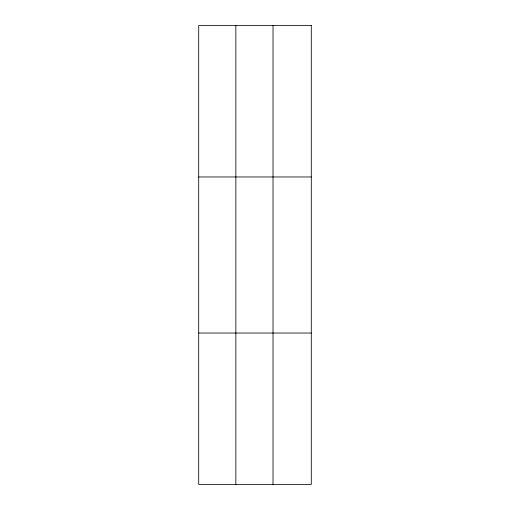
<?xml version="1.0" encoding="UTF-8"?>
<svg xmlns="http://www.w3.org/2000/svg" width="510" height="510" viewBox="0 0 510 510"><rect width="100%" height="100%" fill="white"/><g stroke="black" fill="none" stroke-linecap="round" stroke-linejoin="round"><path stroke-width="0.76" d="M235.862 484.5L235.862 25.5M273.009 484.5L273.009 25.5M198.715 176.97L311.285 176.97M198.715 333.03L311.285 333.03M311.285 25.5L311.285 484.5L198.715 484.5L198.715 25.5L311.285 25.5"/></g></svg>
